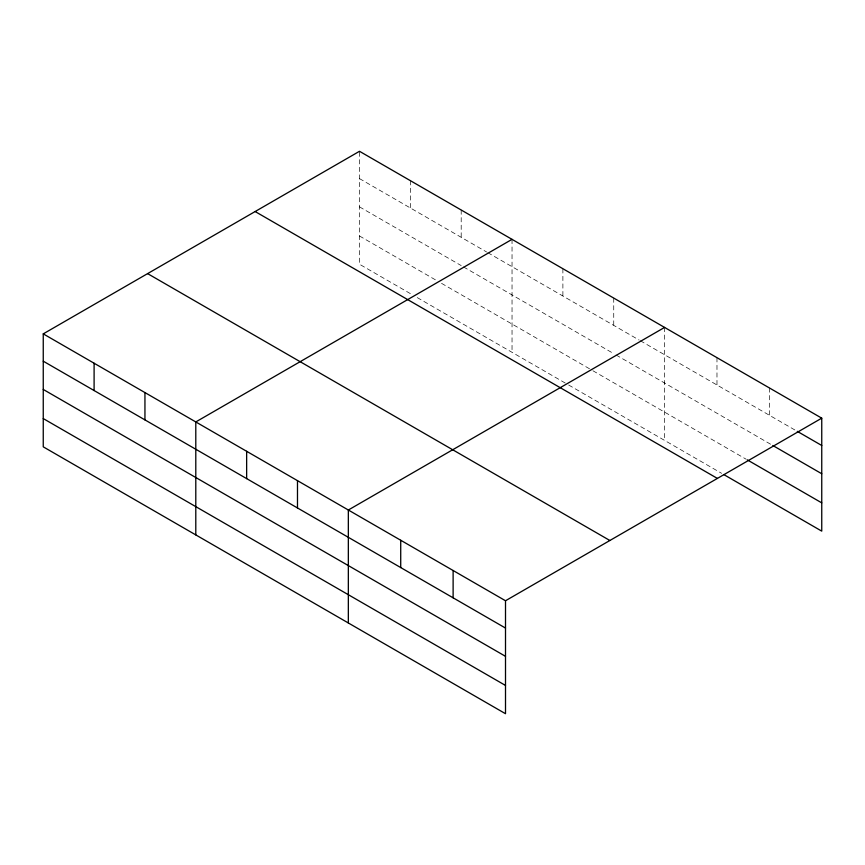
<?xml version="1.0" encoding="UTF-8"?>
<svg xmlns="http://www.w3.org/2000/svg" width="865" height="865" viewBox="0 0 865 865"><rect width="100%" height="100%" fill="white"/><g stroke="black" fill="none" stroke-linecap="round" stroke-linejoin="round"><path stroke-width="0.65" stroke-dasharray="4.33 3.24" d="M359.494 178.601L486.617 251.996M487.774 252.656L639.159 340.064M640.316 340.734L796.135 430.694M359.494 206.865L461.196 265.577M463.499 266.917L613.739 353.644M616.042 354.985L771.688 444.848M359.494 235.983L436.922 280.693M441.55 283.352L591.779 370.09M592.936 370.761L746.073 459.174M410.345 293.603L359.494 264.247L359.494 151.288M417.276 297.614L567.516 384.352M568.662 385.012L721.626 473.328M769.363 387.92L769.363 415.232M716.977 357.678L716.977 384.99M664.58 327.424L664.58 440.393M613.739 298.068L613.739 325.381M562.888 268.712L562.888 296.025M512.037 239.356L512.037 352.325M461.196 210L461.196 237.313M410.345 180.644L410.345 207.957"/><path stroke-width="1.3" d="M43.25 333.868L505.506 600.753L505.506 713.712L43.25 446.837L43.25 333.868L359.494 151.288L821.75 418.163L821.75 531.132L723.962 474.669M512.037 239.356L195.793 421.936L195.793 534.905M664.58 327.424L348.336 510.015L348.336 622.973M505.506 600.753L821.75 418.163M797.303 431.365L821.75 445.486M772.856 445.518L821.75 473.75M747.241 459.845L821.75 502.868M255.132 211.536L717.388 478.421M147.612 273.621L609.868 540.495M43.25 361.181L505.506 628.066M43.25 389.445L505.506 656.33M43.25 418.574L505.506 685.448M453.119 570.5L453.119 597.812M400.722 540.257L400.722 567.57M297.484 480.648L297.484 507.971M246.644 451.292L246.644 478.615M144.942 392.58L144.942 419.893M94.101 363.224L94.101 390.537"/></g></svg>
